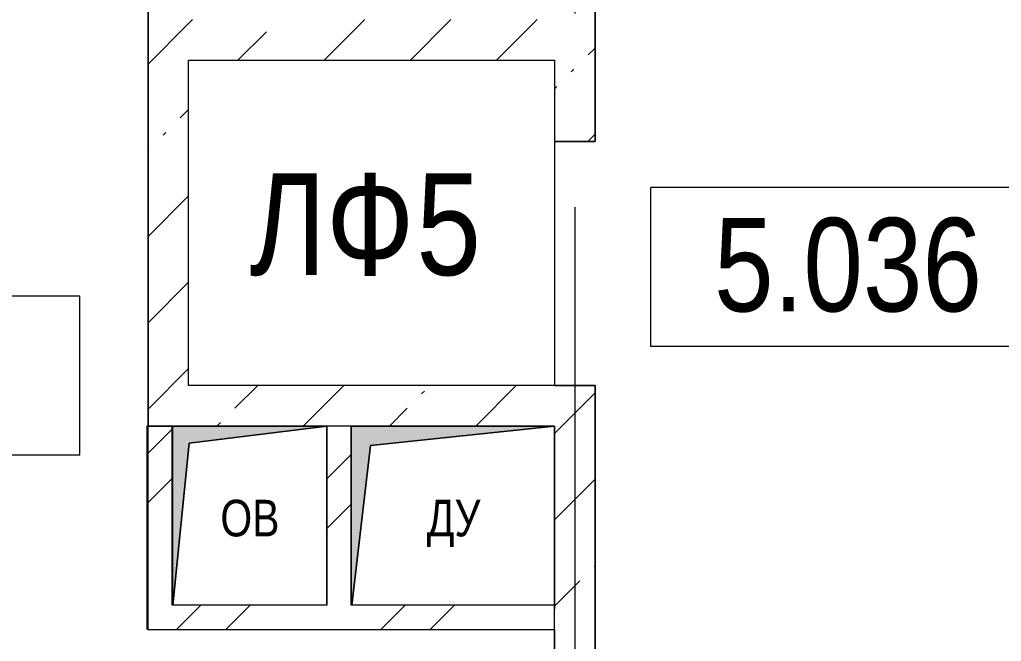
# Model space of a CAD drawing. Header units: millimetres. Extents: x 48966 to 155647, y -43515 to 26217.
# Drawn here: x 83200 to 88032, y -29742 to -26683 of the extents above; entities that cross this region are included whole.
import ezdxf

# ---------------------------------------------------------------- set-up
doc = ezdxf.new("R2010")
doc.units = ezdxf.units.MM
doc.linetypes.add('Осевые', pattern=[6350, 1270, -952.5, 3175, -952.5])
doc.linetypes.add('Сверху', pattern=[793.75, 476.25, -317.5])
for name, color, linetype, lineweight in [('Двери', 7, 'Continuous', 9), ('Марки помещений', 7, 'Continuous', 9), ('Обобщенные модели', 7, 'Continuous', 9), ('Общие ребра', 7, 'Continuous', 9), ('Оси-2', 7, 'Осевые', 9), ('Перекрытия', 7, 'Continuous', 9), ('Сверху', 7, 'Сверху', 9), ('Стены-1', 7, 'Continuous', 18), ('Текстовые примечания', 7, 'Continuous', 9), ('Типовые аннотации', 7, 'Continuous', 9), ('Штриховка разреза-1', 7, 'Continuous', 9), ('Элементы узлов', 7, 'Continuous', 9), ('Элементы узлов-1', 7, 'Continuous', 5)]:
    doc.layers.add(name, color=color, linetype=linetype, lineweight=lineweight)
doc.styles.add('Arial', font='Arial.ttf', dxfattribs={"width": 0.8, "height": 180})
doc.styles.add('Arial Narrow', font='Arial Narrow.ttf', dxfattribs={"height": 500})
doc.styles.add('Arial Narrow_1', font='Arial Narrow.ttf', dxfattribs={"height": 460})
pattern_1 = [(45, (0, 0), (-424.264, 424.264), [600, -100, 20, -100]), (45, (0, 424), (-424.264, 424.264), [])]
pattern_2 = [(45, (0, 0), (-502.8943, 502.8943), []), (45, (0, 762), (-502.8943, 502.8943), [])]

# ---------------------------------------------------------------- blocks, each defined once
blk = doc.blocks.new('M_Дверь-Проем - 1200 x 2250 mm-4753640-План 5-го этажа на отм_ _12_600')
at = {"layer": 'Сверху'}
blk.add_line((-608.2, -100), (591.8, -100), dxfattribs=at)
blk = doc.blocks.new('170_ОтверстиеПрямоугольноеВертикальное - 170_ОтверстиеПрямоугольноеВертикальное-5689316-План 5-го этажа на отм_ _12_600')
at = {"layer": 'Обобщенные модели'}
for p, q in [((-380, -429.8), (-380, 450.3)), ((-380, 450.3), (380, 450.3)), ((380, 450.3), (380, -429.8))]:
    blk.add_line(p, q, dxfattribs=at)
blk = doc.blocks.new('170_ОтверстиеПрямоугольноеВертикальное - 170_ОтверстиеПрямоугольноеВертикальное-5689318-План 5-го этажа на отм_ _12_600')
at = {"layer": 'Обобщенные модели'}
for p, q in [((-500, -429.8), (-500, 450.3)), ((-500, 450.3), (500, 450.3)), ((500, 450.3), (500, -450.3))]:
    blk.add_line(p, q, dxfattribs=at)
blk = doc.blocks.new('Марка помещения_Р - Марка помещения-4575829-План 5-го этажа на отм_ _12_600')
at = {"layer": 'Марки помещений'}
for p, q in [((-4.79375, -1.95625), (-4.79375, 1.95625)), ((4.79375, 1.95625), (-4.79375, 1.95625)), ((4.79375, -1.95625), (4.79375, 1.95625)), ((4.79375, -1.95625), (-4.79375, -1.95625))]:
    blk.add_line(p, q, dxfattribs=at)

msp = doc.modelspace()

# ---------------------------------------------------------------- hatches: boundary and pattern name
at = {"layer": 'Штриховка разреза-1'}
h = msp.add_hatch(dxfattribs=at)
h.set_pattern_fill('FP_2', color=256, style=0, pattern_type=2)
h.set_pattern_definition(pattern_1)
h.paths.add_polyline_path([(85831.6, -31383.4), (86031.6, -31383.4), (86031.6, -28482.9), (85831.6, -28482.9), (85831.6, -30984.3)], flags=0)
h.paths.add_polyline_path([(86031.6, -27282.9), (86031.6, -26482.9), (85831.6, -26482.9), (85831.6, -27282.9)], flags=0)
h.paths.add_polyline_path([(86031.6, -25082.9), (86031.6, -24182.9), (85831.6, -24182.9), (85831.6, -25082.9)], flags=0)
h = msp.add_hatch(dxfattribs=at)
h.set_pattern_fill('FP_2', color=256, style=0, pattern_type=2)
h.set_pattern_definition(pattern_1)
h.paths.add_polyline_path([(84031.6, -28682.9), (84031.6, -24382.9), (83831.6, -24382.9), (83831.6, -28682.9), (83951.3, -28682.9)], flags=0)
h = msp.add_hatch(dxfattribs=at)
h.set_pattern_fill('FP_2', color=256, style=0, pattern_type=2)
h.set_pattern_definition(pattern_1)
h.paths.add_polyline_path([(85831.6, -26882.9), (85831.6, -26682.9), (84031.6, -26682.9), (84031.6, -26882.9), (84905.1, -26882.9)], flags=0)
h = msp.add_hatch(dxfattribs=at)
h.set_pattern_fill('FP_2', color=256, style=0, pattern_type=2)
h.set_pattern_definition(pattern_1)
h.paths.add_polyline_path([(85831.6, -28682.9), (85831.6, -28482.9), (84031.6, -28482.9), (84031.6, -28682.9), (84905.1, -28682.9)], flags=0)
h = msp.add_hatch(dxfattribs=at)
h.set_pattern_fill('FP_4', color=256, style=0, pattern_type=2)
h.set_pattern_definition(pattern_2)
h.paths.add_polyline_path([(83951.3, -29683), (83951.3, -28682.9), (83831.3, -28682.9), (83831.3, -29683)], flags=0)
h = msp.add_hatch(dxfattribs=at)
h.set_pattern_fill('FP_4', color=256, style=0, pattern_type=2)
h.set_pattern_definition(pattern_2)
h.paths.add_polyline_path([(84831.6, -29563), (84831.6, -28682.9), (84711.6, -28682.9), (84711.6, -29563)], flags=0)
h = msp.add_hatch(dxfattribs=at)
h.set_pattern_fill('FP_4', color=256, style=0, pattern_type=2)
h.set_pattern_definition(pattern_2)
h.paths.add_polyline_path([(85831.6, -29683), (85831.6, -29563), (83951.3, -29563), (83951.3, -29683), (84905.1, -29683)], flags=0)
at = {"layer": 'Элементы узлов-1'}
for points in [[(83953.7, -29563), (84034.7, -28765.9), (84711.6, -28682.9), (83951.6, -28682.9), (83951.6, -29563)], [(84831.6, -29563), (84834.1, -29562.6), (84926.7, -28777.9), (85831.6, -28682.9), (84831.6, -28682.9), (84831.6, -29544)]]:
    msp.add_hatch(color=256, dxfattribs=at).paths.add_polyline_path(points, flags=0)

# ---------------------------------------------------------------- linework, layer by layer
at = {"layer": 'Общие ребра'}
for p, q in [((86031.6, -27282.9), (86031.6, -26482.9)), ((86031.6, -31383.4), (86031.6, -28482.9)), ((83831.6, -28682.9), (83951.3, -28682.9)), ((83951.3, -28682.9), (83831.6, -28682.9)), ((84831.6, -28682.9), (84711.6, -28682.9)), ((85831.6, -29683), (85831.6, -29563))]:
    msp.add_line(p, q, dxfattribs=at)
at = {"layer": 'Оси-2'}
msp.add_line((85931.6, 25417.1), (85931.6, -41737.8), dxfattribs=at)
at = {"layer": 'Перекрытия'}
for p, q in [((83831.6, -28682.9), (83831.6, -24382.9)), ((86031.6, -26482.9), (86031.6, -27282.9)), ((86031.6, -27282.9), (85831.6, -27282.9)), ((85831.6, -27282.9), (85831.6, -28482.9)), ((85831.6, -28482.9), (86031.6, -28482.9)), ((86031.6, -28482.9), (86031.6, -31383.4)), ((85831.6, -31383.4), (85831.6, -29682.9))]:
    msp.add_line(p, q, dxfattribs=at)
at = {"layer": 'Стены-1'}
for p, q in [((83831.6, -24382.9), (83831.6, -28682.9)), ((84031.6, -28482.9), (84031.6, -26882.9)), ((84031.6, -26882.9), (85831.6, -26882.9)), ((85831.6, -26882.9), (85831.6, -27282.9)), ((85831.6, -27282.9), (86031.6, -27282.9)), ((85831.6, -28482.9), (84031.6, -28482.9)), ((86031.6, -28482.9), (85831.6, -28482.9)), ((83829.3, -28682.9), (83826.3, -28682.9)), ((83826.3, -28682.9), (83826.3, -29683)), ((83831.3, -28682.9), (83831.3, -29683)), ((83831.6, -28682.9), (83831.3, -28682.9)), ((83831.3, -29683), (83831.3, -28682.9)), ((83951.3, -28682.9), (84031.6, -28682.9)), ((83951.3, -29563), (83951.3, -28682.9)), ((84031.6, -28682.9), (84711.6, -28682.9)), ((84711.6, -28682.9), (84711.6, -29563)), ((84831.6, -28682.9), (85831.6, -28682.9)), ((84831.6, -29563), (84831.6, -28682.9)), ((85831.6, -28682.9), (85831.6, -29563)), ((84711.6, -29563), (83951.3, -29563)), ((85831.6, -29563), (84831.6, -29563)), ((83831.3, -29683), (83951.3, -29683)), ((83951.3, -29683), (85831.6, -29683)), ((85831.6, -29683), (85831.6, -31383.4))]:
    msp.add_line(p, q, dxfattribs=at)
at = {"layer": 'Элементы узлов'}
for p, q in [((84711.6, -28682.9), (83951.6, -28682.9)), ((83951.6, -28682.9), (83951.6, -29563)), ((84711.6, -28682.9), (84034.7, -28765.9)), ((84034.7, -28765.9), (84711.6, -28682.9)), ((84711.6, -29563), (84711.6, -28682.9)), ((85831.6, -28682.9), (84831.6, -28682.9)), ((84831.6, -28682.9), (84831.6, -29563)), ((85831.6, -28682.9), (84926.7, -28777.9)), ((84926.7, -28777.9), (85831.6, -28682.9)), ((85831.6, -29583.4), (85831.6, -28682.9)), ((84034.7, -28765.9), (83953.7, -29563)), ((83953.7, -29563), (84034.7, -28765.9)), ((84926.7, -28777.9), (84834, -29563.2)), ((84834, -29563.2), (84926.7, -28777.9))]:
    msp.add_line(p, q, dxfattribs=at)

# ---------------------------------------------------------------- block references
at = {"layer": 'Двери', "rotation": 269.9999999999998}
msp.add_blockref('M_Дверь-Проем - 1200 x 2250 mm-4753640-План 5-го этажа на отм_ _12_600', (85931.6, -27891.1), dxfattribs=at)
at = {"layer": 'Марки помещений', "xscale": 199.9999999999999, "yscale": 199.9999999999999, "zscale": 199.9999999999999}
for p in [(87265.5, -27900.2), (82536.7, -28434.5)]:
    msp.add_blockref('Марка помещения_Р - Марка помещения-4575829-План 5-го этажа на отм_ _12_600', p, dxfattribs=at)
at = {"layer": 'Элементы узлов'}
for name, p in [('170_ОтверстиеПрямоугольноеВертикальное - 170_ОтверстиеПрямоугольноеВертикальное-5689316-План 5-го этажа на отм_ _12_600', (84331.6, -29133.2)), ('170_ОтверстиеПрямоугольноеВертикальное - 170_ОтверстиеПрямоугольноеВертикальное-5689318-План 5-го этажа на отм_ _12_600', (85331.6, -29133.2))]:
    msp.add_blockref(name, p, dxfattribs=at)

# ---------------------------------------------------------------- texts
at = {"layer": 'Марки помещений', "insert": (86617.6, -27658.3), "char_height": 460, "width": 1587.341, "attachment_point": 1, "style": 'Arial Narrow_1'}
msp.add_mtext('5.036', dxfattribs=at)
at = {"layer": 'Текстовые примечания', "char_height": 500, "attachment_point": 1, "style": 'Arial Narrow'}
for s, insert, width in [('ЛФ', (84331.9, -27439.6), 994.093), ('\\fArial Narrow|b0|i0|c204|p34|;5', (85152.1, -27439.6), 384.81)]:
    msp.add_mtext(s, dxfattribs=dict(at, insert=insert, width=width))
at = {"layer": 'Типовые аннотации', "char_height": 180, "attachment_point": 1, "style": 'Arial'}
for s, insert, width in [('ОВ', (84187.8, -29045.2), 359.156), ('ДУ', (85203.8, -29045.2), 320.675)]:
    msp.add_mtext(s, dxfattribs=dict(at, insert=insert, width=width))

doc.saveas('drawing.dxf')
